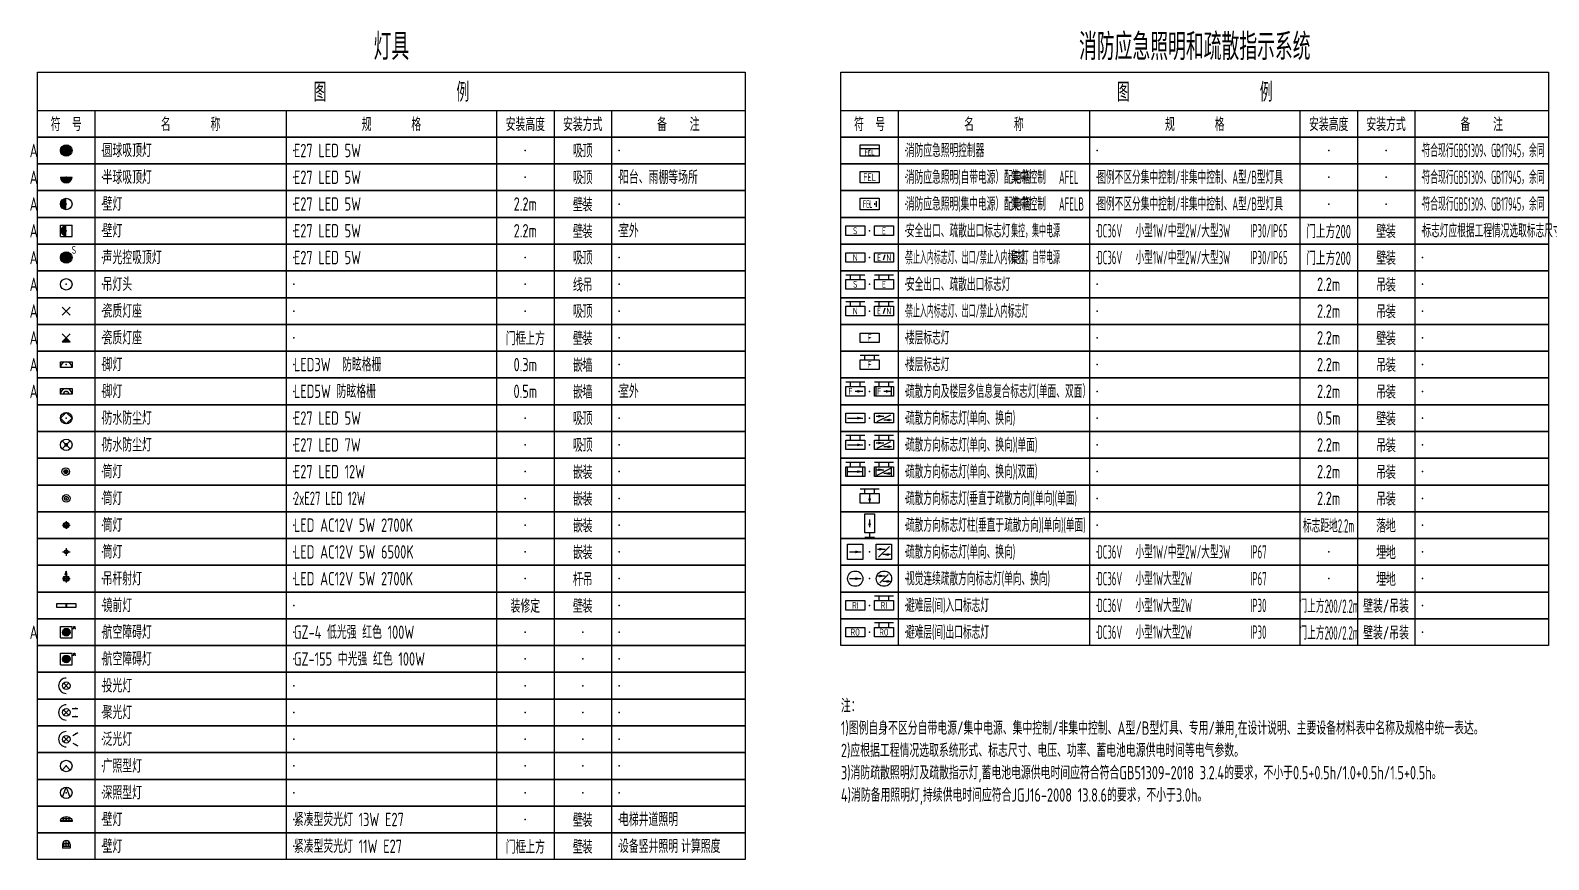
# Model space of a CAD drawing. Header units: millimetres. Extents: x -1582620 to 4754388, y -184455 to 3397362.
# Drawn here: x -608895 to -569207, y 121262 to 142955 of the extents above; entities that cross this region are included whole.
import ezdxf
from ezdxf.enums import TextEntityAlignment as Align

# ---------------------------------------------------------------- set-up
doc = ezdxf.new("R2010")
doc.units = ezdxf.units.MM
doc.header["$LTSCALE"] = 1000
doc.header["$MEASUREMENT"] = 0
for name, color, linetype in [('E-LITE-LITE', 3, 'Continuous'), ('E-POWR-EQPM', 3, 'Continuous'), ('E-UNIV-DIAG', 2, 'Continuous'), ('E-UNIV-EL', 140, 'Continuous'), ('E-UNIV-NOTE', 6, 'Continuous')]:
    doc.layers.add(name, color=color, linetype=linetype)
doc.styles.add('TH-STYLE3', font='tssdeng.shx', dxfattribs={"width": 0.65, "bigfont": 'tssdchn.shx'})

# ---------------------------------------------------------------- blocks, each defined once
blk = doc.blocks.new('E-BKTS2')
for p, q in [((0, 0), (185, 0)), ((0, -7), (0, 0)), ((185, 0), (185, -7)), ((185, -7), (0, -7))]:
    blk.add_line(p, q)
at = {"linetype": 'Continuous'}
for p, q in [((15, 0), (15, -7)), ((65, 0), (65, -7)), ((120, 0), (120, -7)), ((135, 0), (135, -7)), ((150, 0), (150, -7))]:
    blk.add_line(p, q, dxfattribs=at)
for p in [(7.5, -3.5), (17, -3.5), (67, -3.5), (127.5, -3.5), (142.5, -3.5), (152, -3.5)]:
    blk.add_point(p, dxfattribs=at)
blk = doc.blocks.new('E-BL308')
blk.add_lwpolyline([(-1.5, 0.75), (1.5, 0.75), (1.5, -0.75), (-1.5, -0.75)], close=True)
at = {"layer": 'E-UNIV-EL'}
blk.add_arc((0, -0.75), 1.5, 0, 180, dxfattribs=at)
blk = doc.blocks.new('E-BL301')
blk.add_circle((0, 0), 1.5)
blk = doc.blocks.new('E-BL309')
for p, q in [((-1.06, -1.06), (1.06, 1.06)), ((1.06, -1.06), (-1.06, 1.06))]:
    blk.add_line(p, q)
blk = doc.blocks.new('E-BL306')
at = {"const_width": 1.5}
blk.add_lwpolyline([(0, 0.75, 1), (0, -0.75, 1)], format="xyb", dxfattribs=at)
blk.add_circle((0, 0), 1.5)
blk = doc.blocks.new('E-BL302-2')
blk.add_line((-1.5, 0), (1.5, 0))
at = {"const_width": 1.5}
blk.add_lwpolyline([(-0.75, 0, 1), (0.75, 0, 1)], format="xyb", dxfattribs=at)
blk.add_arc((0, 0), 1.5, 180, 0)
blk = doc.blocks.new('E-BL302-3')
at = {"const_width": 1.5}
blk.add_lwpolyline([(-0.75, 0, 1), (0.75, 0, 1)], format="xyb", close=True, dxfattribs=at)
blk.add_circle((0, 0), 1.5)
at = {"layer": 'E-UNIV-EL', "style": 'TH-STYLE3', "width": 0.7}
blk.add_attdef('T', text='', height=2, dxfattribs=at).set_placement((2, 2), align=Align.MIDDLE)
blk = doc.blocks.new('E-BL302')
at = {"const_width": 1.5}
blk.add_lwpolyline([(-0.75, 0, 1), (0.75, 0, 1)], format="xyb", close=True, dxfattribs=at)
blk.add_circle((0, 0), 1.5)
blk = doc.blocks.new('E-BL311')
for p, q in [((-1.06, -1.06), (1.06, 1.06)), ((1.06, -1.06), (-1.06, 1.06))]:
    blk.add_line(p, q)
at = {"const_width": 0.5}
blk.add_lwpolyline([(-0.25, 0, 1), (0.25, 0, 1)], format="xyb", close=True, dxfattribs=at)
blk.add_circle((0, 0), 1.5)
blk = doc.blocks.new('E-BKTS1')
blk.add_line((0, -10), (185, -10))
at = {"linetype": 'Continuous'}
for p, q in [((15, -10), (15, -17)), ((65, -10), (65, -17)), ((120, -10), (120, -17)), ((135, -10), (135, -17)), ((150, -10), (150, -17))]:
    blk.add_line(p, q, dxfattribs=at)
blk.add_lwpolyline([(0, 0), (185, 0), (185, -17), (0, -17)], close=True)
at = {"layer": 'E-UNIV-NOTE', "style": 'TH-STYLE3', "width": 0.7}
for s, height, p in [('图                例', 5, (92.5, -5)), ('安装高度', 3.5, (127.5, -13.5)), ('安装方式', 3.5, (142.5, -13.5))]:
    blk.add_text(s, height=height, dxfattribs=at).set_placement(p, align=Align.MIDDLE)
at = {"layer": 'E-UNIV-NOTE', "linetype": 'Continuous', "style": 'TH-STYLE3', "width": 0.7}
for s, p in [('符  号', (7.5, -13.5)), ('名       称', (40, -13.5)), ('规       格', (92.5, -13.5)), ('备    注', (167.5, -13.5))]:
    blk.add_text(s, height=3.5, dxfattribs=at).set_placement(p, align=Align.MIDDLE)
blk = doc.blocks.new('E-BL203-1')
for p, q in [((-0.26, 1.03), (0, 2)), ((0, 2), (0, -1)), ((0.26, 1.03), (0, 2)), ((-1, 0), (1, 0))]:
    blk.add_line(p, q)
blk.add_circle((0, 0), 0.75)
at = {"layer": 'E-UNIV-EL'}
blk.add_circle((0, 0), 0.5, dxfattribs=at)
blk = doc.blocks.new('E-BL202')
blk.add_circle((0, 0), 1)
at = {"layer": 'E-UNIV-EL'}
blk.add_circle((0, 0), 0.5, dxfattribs=at)
blk = doc.blocks.new('E-BL204')
for p, q in [((-1, 0), (1, 0)), ((0, 1), (0, -1))]:
    blk.add_line(p, q)
blk.add_circle((0, 0), 0.5)
blk = doc.blocks.new('E-BL203')
for p, q in [((-1, 0), (1, 0)), ((0, 1), (0, -1))]:
    blk.add_line(p, q)
blk.add_circle((0, 0), 0.75)
at = {"layer": 'E-UNIV-EL'}
blk.add_circle((0, 0), 0.5, dxfattribs=at)
blk = doc.blocks.new('E-BL305')
blk.add_circle((0, 0), 1.5)
at = {"layer": 'E-UNIV-EL'}
blk.add_lwpolyline([(-1.5, 0), (0, -1.5), (1.5, 0), (0, 1.5)], close=True, dxfattribs=at)
blk = doc.blocks.new('E-BL201')
at = {"const_width": 0.5}
blk.add_lwpolyline([(-0.25, 0, 1), (0.25, 0, 1)], format="xyb", close=True, dxfattribs=at)
for radius in [1, 0.5]:
    blk.add_circle((0, 0), radius)
blk = doc.blocks.new('E-BL309-2')
for p, q in [((1.06, -1.06), (-1.06, 1.06)), ((-1.06, -1.06), (1.06, 1.06)), ((-1.06, -1.06), (1.06, -1.06))]:
    blk.add_line(p, q)
blk.add_solid([(-1.06, -1.06), (0, 0), (1.06, -1.06)])
blk = doc.blocks.new('E-BFEL100')
blk.add_lwpolyline([(-2.5, 1.25), (2.5, 1.25), (2.5, -1.25), (-2.5, -1.25)], close=True)
at = {"layer": 'E-UNIV-EL', "style": 'TH-STYLE3', "width": 0.7}
blk.add_attdef('T', text='', height=1.8, dxfattribs=at).set_placement((0, 0), align=Align.MIDDLE)
blk = doc.blocks.new('E-BFEL101')
for p, q in [((-2.5, 2.5), (2.5, 2.5)), ((-1.25, 1.25), (-1.25, 2.5)), ((1.25, 1.25), (1.25, 2.5))]:
    blk.add_line(p, q)
blk.add_lwpolyline([(-2.5, 1.25), (2.5, 1.25), (2.5, -1.25), (-2.5, -1.25)], close=True)
at = {"layer": 'E-UNIV-EL', "style": 'TH-STYLE3', "width": 0.7}
blk.add_attdef('T', text='', height=1.8, dxfattribs=at).set_placement((0, 0), align=Align.MIDDLE)
blk = doc.blocks.new('E-BFEL200')
blk.add_lwpolyline([(-2.5, 1.25), (2.5, 1.25), (2.5, -1.25), (-2.5, -1.25)], close=True)
at = {"layer": 'E-UNIV-EL'}
blk.add_line((-2, 0), (2, 0), dxfattribs=at)
blk.add_lwpolyline([(0.5, 0, 0.75, 0, 0), (2, 0, 0, 0, 0)], format="xyseb", dxfattribs=at)
blk = doc.blocks.new('E-BFEL201')
for p, q in [((-2.5, 2.5), (2.5, 2.5)), ((-1.25, 1.25), (-1.25, 2.5)), ((1.25, 1.25), (1.25, 2.5))]:
    blk.add_line(p, q)
blk.add_lwpolyline([(-2.5, 1.25), (2.5, 1.25), (2.5, -1.25), (-2.5, -1.25)], close=True)
at = {"layer": 'E-UNIV-EL'}
blk.add_line((-2, 0), (2, 0), dxfattribs=at)
blk.add_lwpolyline([(0.5, 0, 0.75, 0, 0), (2, 0, 0, 0, 0)], format="xyseb", dxfattribs=at)
blk = doc.blocks.new('E-BFEL210')
blk.add_lwpolyline([(-2.5, 1.25), (2.5, 1.25), (2.5, -1.25), (-2.5, -1.25)], close=True)
at = {"layer": 'E-UNIV-EL'}
for p, q in [((-2, 0.5), (0, 0.5)), ((-1.79, -0.89), (1.79, 0.89)), ((2, -0.5), (0, -0.5))]:
    blk.add_line(p, q, dxfattribs=at)
for points in [[(-1.5, 0.5, 0.75, 0, 0), (0, 0.5, 0, 0, 0)], [(1.5, -0.5, 0.75, 0, 0), (0, -0.5, 0, 0, 0)]]:
    blk.add_lwpolyline(points, format="xyseb", dxfattribs=at)
blk = doc.blocks.new('E-BFEL211')
for p, q in [((-2.5, 2.5), (2.5, 2.5)), ((-1.25, 1.25), (-1.25, 2.5)), ((1.25, 1.25), (1.25, 2.5))]:
    blk.add_line(p, q)
blk.add_lwpolyline([(-2.5, 1.25), (2.5, 1.25), (2.5, -1.25), (-2.5, -1.25)], close=True)
at = {"layer": 'E-UNIV-EL'}
for p, q in [((-2, 0.5), (0, 0.5)), ((-1.79, -0.89), (1.79, 0.89)), ((2, -0.5), (0, -0.5))]:
    blk.add_line(p, q, dxfattribs=at)
for points in [[(-1.5, 0.5, 0.75, 0, 0), (0, 0.5, 0, 0, 0)], [(1.5, -0.5, 0.75, 0, 0), (0, -0.5, 0, 0, 0)]]:
    blk.add_lwpolyline(points, format="xyseb", dxfattribs=at)
blk = doc.blocks.new('E-BFEL110')
blk.add_lwpolyline([(-2.5, 1.25), (2.5, 1.25), (2.5, -1.25), (-2.5, -1.25)], close=True)
at = {"layer": 'E-UNIV-EL', "style": 'TH-STYLE3', "width": 0.7}
blk.add_attdef('T', text='', height=1.8, dxfattribs=at).set_placement((0, 0), align=Align.MIDDLE)
blk = doc.blocks.new('E-BL306-1')
for p, q in [((0, 1.5), (3, 1.5)), ((0, -1.5), (0, 1.5)), ((3, -1.5), (3, 1.5)), ((0, -1.5), (3, -1.5))]:
    blk.add_line(p, q)
at = {"const_width": 1.5}
blk.add_lwpolyline([(1.5, 0.75, 1), (1.5, -0.75, 1)], format="xyb", dxfattribs=at)
blk = doc.blocks.new('E-BL315')
for p, q in [((-0.71, -0.71), (0.71, 0.71)), ((0.71, -0.71), (-0.71, 0.71))]:
    blk.add_line(p, q)
blk.add_circle((0, 0), 1)
blk.add_arc((0, 0), 2, 90, 270)
blk = doc.blocks.new('E-BL315-1')
for p, q in [((-0.71, -0.71), (0.71, 0.71)), ((0.71, -0.71), (-0.71, 0.71))]:
    blk.add_line(p, q)
blk.add_circle((0, 0), 1)
blk.add_arc((0, 0), 2, 90, 270)
at = {"layer": 'E-UNIV-EL'}
for p, q in [((1.56, 1.06), (3.06, 1.06)), ((1.56, -1.06), (3.06, -1.06))]:
    blk.add_line(p, q, dxfattribs=at)
for points in [[(3.06, 1.06, 0, 0.5, 0), (2.31, 1.06, 0.5, 0.5, 0)], [(3.06, -1.06, 0, 0.5, 0), (2.31, -1.06, 0.5, 0.5, 0)]]:
    blk.add_lwpolyline(points, format="xyseb", dxfattribs=at)
blk = doc.blocks.new('E-BL315-2')
for p, q in [((-0.71, -0.71), (0.71, 0.71)), ((0.71, -0.71), (-0.71, 0.71))]:
    blk.add_line(p, q)
blk.add_circle((0, 0), 1)
blk.add_arc((0, 0), 2, 90, 270)
at = {"layer": 'E-UNIV-EL'}
for p, q in [((1.73, 1), (3.03, 1.75)), ((1.73, -1), (3.03, -1.75))]:
    blk.add_line(p, q, dxfattribs=at)
for points in [[(3.03, 1.75, 0, 0.5, 0), (2.38, 1.38, 0.5, 0.5, 0)], [(3.03, -1.75, 0, 0.5, 0), (2.38, -1.37, 0.5, 0.5, 0)]]:
    blk.add_lwpolyline(points, format="xyseb", dxfattribs=at)
blk = doc.blocks.new('E-BL307')
blk.add_lwpolyline([(-2.5, 0.5), (2.5, 0.5), (2.5, -0.5), (-2.5, -0.5)], close=True)
at = {"const_width": 0.5}
blk.add_lwpolyline([(0, 0.5), (0, -0.5)], dxfattribs=at)
blk = doc.blocks.new('E-BL308-1')
blk.add_lwpolyline([(-1.5, 0.75), (1.5, 0.75), (1.5, -0.75), (-1.5, -0.75)], close=True)
at = {"layer": 'E-UNIV-EL'}
for radius in [1.5, 0.75]:
    blk.add_arc((0, -0.75), radius, 0, 180, dxfattribs=at)
blk = doc.blocks.new('E-BL316')
for p, q in [((-1.5, 1.5), (1.5, 1.5)), ((-1.5, -1.5), (-1.5, 1.5)), ((1.5, -1.5), (1.5, 1.5)), ((-1.5, -1.5), (1.5, -1.5))]:
    blk.add_line(p, q)
at = {"const_width": 1}
blk.add_lwpolyline([(-0.5, 0, 1), (0.5, 0, 1)], format="xyb", close=True, dxfattribs=at)
blk.add_circle((0, 0), 1)
at = {"layer": 'E-UNIV-EL'}
blk.add_lwpolyline([(1.75, 1), (2, 1), (2, 1.5), (2.25, 1.5), (2.25, 1), (2.5, 1)], dxfattribs=at)
blk = doc.blocks.new('E-BL313')
blk.add_lwpolyline([(-0.96, -1.15), (0, 1.5), (0.96, -1.15)])
blk.add_circle((0, 0), 1.5)
blk = doc.blocks.new('E-BL312')
blk.add_lwpolyline([(1.06, -1.06), (0, 0), (-1.06, -1.06)])
blk.add_circle((0, 0), 1.5)
blk = doc.blocks.new('E-BL317-1')
for p, q in [((-1.5, 0.25), (-1.5, 0)), ((-1.5, 0.25), (1.51, 0.25)), ((1.5, 0), (-1.5, 0)), ((1.5, 0.25), (1.5, 0))]:
    blk.add_line(p, q)
at = {"extrusion": (0, 0, -1)}
blk.add_ellipse((0, 0.25), major_axis=(-1.5, 0), ratio=0.667979, start_param=0, end_param=3.141593, dxfattribs=at)
at = {"layer": 'E-UNIV-EL'}
for p, q in [((-1.29, 0.75), (1.3, 0.75)), ((-0.75, 0.25), (-0.75, 1.12)), ((0, 0.25), (0, 1.25)), ((0.75, 0.25), (0.75, 1.12))]:
    blk.add_line(p, q, dxfattribs=at)
blk = doc.blocks.new('E-BL317-2')
for p, q in [((-1, 1), (-1, 0)), ((-1, 0.5), (1, 0.5)), ((1, 0), (-1, 0)), ((1, 1), (1, 0))]:
    blk.add_line(p, q)
blk.add_arc((0, 1), 1, 0, 180)
at = {"layer": 'E-UNIV-EL'}
for p, q in [((-0.97, 1.25), (0.97, 1.25)), ((-0.6, 0.5), (-0.6, 1.8)), ((0, 0.5), (0, 2)), ((0.6, 0.5), (0.6, 1.8))]:
    blk.add_line(p, q, dxfattribs=at)
blk = doc.blocks.new('E-BFEL111')
for p, q in [((-2.5, 2.5), (2.5, 2.5)), ((-1.25, 1.25), (-1.25, 2.5)), ((1.25, 1.25), (1.25, 2.5))]:
    blk.add_line(p, q)
blk.add_lwpolyline([(-2.5, 1.25), (2.5, 1.25), (2.5, -1.25), (-2.5, -1.25)], close=True)
at = {"layer": 'E-UNIV-EL', "style": 'TH-STYLE3', "width": 0.7}
blk.add_attdef('T', text='', height=1.8, dxfattribs=at).set_placement((0, 0), align=Align.MIDDLE)
blk = doc.blocks.new('E-BDB043')
blk.add_lwpolyline([(-112.61, -511.09), (-112.61, -508.09), (-107.61, -508.09), (-107.61, -511.09)], close=True)
at = {"layer": 'E-UNIV-EL', "style": 'TH-STYLE3', "width": 0.7}
blk.add_attdef('BOX', text='', height=2, dxfattribs=at).set_placement((-110.11, -509.59), align=Align.MIDDLE)
blk = doc.blocks.new('E-BDB044')
blk.add_lwpolyline([(-2.5, -1.5), (-2.5, 1.5), (2.5, 1.5), (2.5, -1.5)], close=True)
at = {"layer": 'E-UNIV-EL'}
for p, q in [((1.25, 0.25), (1.25, -0.25)), ((1.75, 0.75), (1.75, -0.75))]:
    blk.add_line(p, q, dxfattribs=at)
at = {"layer": 'E-UNIV-EL', "style": 'TH-STYLE3', "width": 0.5}
blk.add_attdef('BOX', text='', height=2, dxfattribs=at).set_placement((-0.5, 0), align=Align.MIDDLE)
blk = doc.blocks.new('E-BFEL000')
blk.add_lwpolyline([(-2.2375, -1), (-2.2375, 2), (2.7625, 2), (2.7625, -1)], close=True)
at = {"layer": 'E-UNIV-EL'}
blk.add_line((-2.2375, 1), (2.7625, 1), dxfattribs=at)
at = {"layer": 'E-UNIV-EL', "style": 'TH-STYLE3', "width": 0.7}
blk.add_attdef('F', text='', height=1.5, dxfattribs=at).set_placement((0.2625, 0), align=Align.MIDDLE)
blk = doc.blocks.new('E-BFEL120')
blk.add_lwpolyline([(-2.5, 1.25), (2.5, 1.25), (2.5, -1.25), (-2.5, -1.25)], close=True)
at = {"layer": 'E-UNIV-EL', "style": 'TH-STYLE3', "width": 0.7}
blk.add_attdef('T', text='', height=1.8, dxfattribs=at).set_placement((0, 0), align=Align.MIDDLE)
blk = doc.blocks.new('E-BFEL121')
for p, q in [((-2.5, 2.5), (2.5, 2.5)), ((-1.25, 1.25), (-1.25, 2.5)), ((1.25, 1.25), (1.25, 2.5))]:
    blk.add_line(p, q)
blk.add_lwpolyline([(-2.5, 1.25), (2.5, 1.25), (2.5, -1.25), (-2.5, -1.25)], close=True)
at = {"layer": 'E-UNIV-EL', "style": 'TH-STYLE3', "width": 0.7}
blk.add_attdef('T', text='', height=1.8, dxfattribs=at).set_placement((0, 0), align=Align.MIDDLE)
blk = doc.blocks.new('E-BFEL122')
blk.add_lwpolyline([(-2.5, 1.25), (2.5, 1.25), (2.5, -1.25), (-2.5, -1.25)], close=True)
at = {"layer": 'E-UNIV-EL', "style": 'TH-STYLE3', "width": 0.7}
blk.add_attdef('T', text='', height=1.8, dxfattribs=at).set_placement((0, 0), align=Align.MIDDLE)
blk = doc.blocks.new('E-BFEL123')
for p, q in [((-2.5, 2.5), (2.5, 2.5)), ((-1.25, 1.25), (-1.25, 2.5)), ((1.25, 1.25), (1.25, 2.5))]:
    blk.add_line(p, q)
blk.add_lwpolyline([(-2.5, 1.25), (2.5, 1.25), (2.5, -1.25), (-2.5, -1.25)], close=True)
at = {"layer": 'E-UNIV-EL', "style": 'TH-STYLE3', "width": 0.7}
blk.add_attdef('T', text='', height=1.8, dxfattribs=at).set_placement((0, 0), align=Align.MIDDLE)
blk = doc.blocks.new('E-BFEL102')
blk.add_lwpolyline([(-2.5, 1.25), (2.5, 1.25), (2.5, -1.25), (-2.5, -1.25)], close=True)
at = {"layer": 'E-UNIV-EL', "style": 'TH-STYLE3', "width": 0.7}
blk.add_attdef('T', text='', height=1.8, dxfattribs=at).set_placement((0, 0), align=Align.MIDDLE)
blk = doc.blocks.new('E-BFEL103')
for p, q in [((-2.5, 2.5), (2.5, 2.5)), ((-1.25, 1.25), (-1.25, 2.5)), ((1.25, 1.25), (1.25, 2.5))]:
    blk.add_line(p, q)
blk.add_lwpolyline([(-2.5, 1.25), (2.5, 1.25), (2.5, -1.25), (-2.5, -1.25)], close=True)
at = {"layer": 'E-UNIV-EL', "style": 'TH-STYLE3', "width": 0.7}
blk.add_attdef('T', text='', height=1.8, dxfattribs=at).set_placement((0, 0), align=Align.MIDDLE)
blk = doc.blocks.new('E-BFEL161')
for p, q in [((-2.5, 2.5), (2.5, 2.5)), ((-1.25, 1.25), (-1.25, 2.5)), ((1.25, 1.25), (1.25, 2.5))]:
    blk.add_line(p, q)
blk.add_lwpolyline([(-2.5, 1.25), (2.5, 1.25), (2.5, -1.25), (-2.5, -1.25)], close=True)
at = {"layer": 'E-UNIV-EL'}
blk.add_line((2, 0), (0, 0), dxfattribs=at)
blk.add_lwpolyline([(0.5, 0, 0.75, 0, 0), (2, 0, 0, 0, 0)], format="xyseb", dxfattribs=at)
at = {"layer": 'E-UNIV-EL', "style": 'TH-STYLE3', "width": 0.7}
blk.add_attdef('T', text='', height=1.8, dxfattribs=at).set_placement((-1.25, 0), align=Align.MIDDLE)
blk = doc.blocks.new('E-BFEL130')
blk.add_lwpolyline([(-2.5, 1.25), (2.5, 1.25), (2.5, -1.25), (-2.5, -1.25)], close=True)
at = {"layer": 'E-UNIV-EL', "style": 'TH-STYLE3', "width": 0.7}
blk.add_attdef('T', text='', height=1.8, dxfattribs=at).set_placement((0, 0), align=Align.MIDDLE)
blk = doc.blocks.new('E-BFEL131')
for p, q in [((-2.5, 2.5), (2.5, 2.5)), ((-1.25, 1.25), (-1.25, 2.5)), ((1.25, 1.25), (1.25, 2.5))]:
    blk.add_line(p, q)
blk.add_lwpolyline([(-2.5, 1.25), (2.5, 1.25), (2.5, -1.25), (-2.5, -1.25)], close=True)
at = {"layer": 'E-UNIV-EL', "style": 'TH-STYLE3', "width": 0.7}
blk.add_attdef('T', text='', height=1.8, dxfattribs=at).set_placement((0, 0), align=Align.MIDDLE)
blk = doc.blocks.new('E-BFEL140')
blk.add_lwpolyline([(-2.5, 1.25), (2.5, 1.25), (2.5, -1.25), (-2.5, -1.25)], close=True)
at = {"layer": 'E-UNIV-EL'}
blk.add_line((0.19, 0.72), (-0.19, -0.72), dxfattribs=at)
at = {"layer": 'E-UNIV-EL', "style": 'TH-STYLE3', "width": 0.7}
for p in [(-1.25, 0), (1.25, 0)]:
    blk.add_attdef('T', text='', height=1.8, dxfattribs=at).set_placement(p, align=Align.MIDDLE)
blk = doc.blocks.new('E-BFEL141')
for p, q in [((-2.5, 2.5), (2.5, 2.5)), ((-1.25, 1.25), (-1.25, 2.5)), ((1.25, 1.25), (1.25, 2.5))]:
    blk.add_line(p, q)
blk.add_lwpolyline([(-2.5, 1.25), (2.5, 1.25), (2.5, -1.25), (-2.5, -1.25)], close=True)
at = {"layer": 'E-UNIV-EL'}
blk.add_line((0.19, 0.72), (-0.19, -0.72), dxfattribs=at)
at = {"layer": 'E-UNIV-EL', "style": 'TH-STYLE3', "width": 0.7}
for p in [(-1.25, 0), (1.25, 0)]:
    blk.add_attdef('T', text='', height=1.8, dxfattribs=at).set_placement(p, align=Align.MIDDLE)
blk = doc.blocks.new('E-BFEL240')
blk.add_lwpolyline([(-2, 2), (2, 2), (2, -2), (-2, -2)], close=True)
at = {"layer": 'E-UNIV-EL'}
blk.add_line((-1.5, 0), (1.5, 0), dxfattribs=at)
blk.add_lwpolyline([(0, 0, 0.75, 0, 0), (1.5, 0, 0, 0, 0)], format="xyseb", dxfattribs=at)
blk = doc.blocks.new('E-BFEL241')
blk.add_lwpolyline([(-2, 2), (2, 2), (2, -2), (-2, -2)], close=True)
at = {"layer": 'E-UNIV-EL'}
for p, q in [((-1.71, 0.71), (0.29, 0.71)), ((-1.41, -1.41), (1.41, 1.41)), ((1.71, -0.71), (-0.29, -0.71))]:
    blk.add_line(p, q, dxfattribs=at)
for points in [[(-1.21, 0.71, 0.75, 0, 0), (0.29, 0.71, 0, 0, 0)], [(1.21, -0.71, 0.75, 0, 0), (-0.29, -0.71, 0, 0, 0)]]:
    blk.add_lwpolyline(points, format="xyseb", dxfattribs=at)
blk = doc.blocks.new('E-BFEL250')
blk.add_circle((0, 0), 2)
at = {"layer": 'E-UNIV-EL'}
blk.add_line((-1.5, 0), (1.5, 0), dxfattribs=at)
blk.add_lwpolyline([(0, 0, 0.75, 0, 0), (1.5, 0, 0, 0, 0)], format="xyseb", dxfattribs=at)
blk = doc.blocks.new('E-BFEL251')
blk.add_circle((0, 0), 2)
at = {"layer": 'E-UNIV-EL'}
for p, q in [((-1.71, 0.71), (0.29, 0.71)), ((-1.06, -1.06), (1.06, 1.06)), ((1.71, -0.71), (-0.29, -0.71))]:
    blk.add_line(p, q, dxfattribs=at)
for points in [[(-1.21, 0.71, 0.75, 0, 0), (0.29, 0.71, 0, 0, 0)], [(1.21, -0.71, 0.75, 0, 0), (-0.29, -0.71, 0, 0, 0)]]:
    blk.add_lwpolyline(points, format="xyseb", dxfattribs=at)
blk = doc.blocks.new('E-BFEL221')
for p, q in [((-2.5, 2.5), (2.5, 2.5)), ((-1.25, 1.25), (-1.25, 2.5)), ((1.25, 1.25), (1.25, 2.5))]:
    blk.add_line(p, q)
blk.add_lwpolyline([(-2.5, 1.25), (2.5, 1.25), (2.5, -1.25), (-2.5, -1.25)], close=True)
at = {"layer": 'E-UNIV-EL'}
blk.add_line((0, 1), (0, -1), dxfattribs=at)
blk.add_lwpolyline([(0, -0.5, 0.75, 0, 0), (0, 1, 0, 0, 0)], format="xyseb", dxfattribs=at)
blk = doc.blocks.new('E-BFEL223')
for p, q in [((1.25, 0), (-1.25, 0)), ((0, 1.25), (0, 0))]:
    blk.add_line(p, q)
blk.add_lwpolyline([(-1.25, 1.25), (-1.25, 6.25), (1.25, 6.25), (1.25, 1.25)], close=True)
at = {"layer": 'E-UNIV-EL'}
blk.add_line((0, 4.75), (0, 2.75), dxfattribs=at)
blk.add_lwpolyline([(0, 3.25, 0.75, 0, 0), (0, 4.75, 0, 0, 0)], format="xyseb", dxfattribs=at)
blk = doc.blocks.new('E-BFEL161-1')
for p, q in [((-2.5, 2.5), (2.5, 2.5)), ((-1.25, 1.25), (-1.25, 2.5)), ((1.25, 1.25), (1.25, 2.5))]:
    blk.add_line(p, q)
blk.add_lwpolyline([(-2.5, 1.25), (2.5, 1.25), (2.5, -1.25), (-2.5, -1.25)], close=True)
at = {"layer": 'E-UNIV-EL'}
for p, q in [((-2, -1.25), (-2, 1.25)), ((2, 0), (0, 0)), ((2, -1.25), (2, 1.25))]:
    blk.add_line(p, q, dxfattribs=at)
blk.add_lwpolyline([(0.5, 0, 0.75, 0, 0), (2, 0, 0, 0, 0)], format="xyseb", dxfattribs=at)
at = {"layer": 'E-UNIV-EL', "style": 'TH-STYLE3', "width": 0.7}
blk.add_attdef('T', text='', height=1.8, dxfattribs=at).set_placement((-1.25, 0), align=Align.MIDDLE)
blk = doc.blocks.new('E-BFEL211-1')
for p, q in [((-2.5, 2.5), (2.5, 2.5)), ((-1.25, 1.25), (-1.25, 2.5)), ((1.25, 1.25), (1.25, 2.5))]:
    blk.add_line(p, q)
blk.add_lwpolyline([(-2.5, 1.25), (2.5, 1.25), (2.5, -1.25), (-2.5, -1.25)], close=True)
at = {"layer": 'E-UNIV-EL'}
for p, q in [((-2, -1.25), (-2, 1.25)), ((-2, 0.5), (0, 0.5)), ((-1.79, -0.89), (1.79, 0.89)), ((2, -1.25), (2, 1.25)), ((2, -0.5), (0, -0.5))]:
    blk.add_line(p, q, dxfattribs=at)
for points in [[(-1.5, 0.5, 0.75, 0, 0), (0, 0.5, 0, 0, 0)], [(1.5, -0.5, 0.75, 0, 0), (0, -0.5, 0, 0, 0)]]:
    blk.add_lwpolyline(points, format="xyseb", dxfattribs=at)
blk = doc.blocks.new('E-BFEL201-1')
for p, q in [((-2.5, 2.5), (2.5, 2.5)), ((-1.25, 1.25), (-1.25, 2.5)), ((1.25, 1.25), (1.25, 2.5))]:
    blk.add_line(p, q)
blk.add_lwpolyline([(-2.5, 1.25), (2.5, 1.25), (2.5, -1.25), (-2.5, -1.25)], close=True)
at = {"layer": 'E-UNIV-EL'}
for p, q in [((-2, -1.25), (-2, 1.25)), ((-2, 0), (2, 0)), ((2, -1.25), (2, 1.25))]:
    blk.add_line(p, q, dxfattribs=at)
blk.add_lwpolyline([(0.5, 0, 0.75, 0, 0), (2, 0, 0, 0, 0)], format="xyseb", dxfattribs=at)

msp = doc.modelspace()

# ---------------------------------------------------------------- block references
at = {"layer": 'E-LITE-LITE', "xscale": 100, "yscale": 100, "zscale": 100}
for name, p in [('E-BL302', (-607956.67, 139811.98)), ('E-BL302-2', (-607956.67, 139111.98)), ('E-BL306', (-607956.67, 138411.98)), ('E-BL306-1', (-608106.67, 137711.98)), ('E-BL301', (-607956.67, 136311.98)), ('E-BL309', (-607956.67, 135611.98)), ('E-BL309-2', (-607956.67, 134911.98)), ('E-BL308', (-607956.67, 134211.98)), ('E-BL308-1', (-607956.67, 133511.98)), ('E-BL305', (-607956.67, 132811.98)), ('E-BFEL200', (-587331.67, 132811.98)), ('E-BFEL210', (-586581.67, 132811.98)), ('E-BL311', (-607956.67, 132111.98)), ('E-BFEL201', (-587331.67, 132111.98)), ('E-BFEL211', (-586581.67, 132111.98)), ('E-BL201', (-607969.17, 131411.98)), ('E-BFEL201-1', (-587331.67, 131411.98)), ('E-BFEL211-1', (-586581.67, 131411.98)), ('E-BL202', (-607956.67, 130711.98)), ('E-BFEL221', (-586956.67, 130711.98)), ('E-BFEL223', (-586956.67, 129686.98)), ('E-BL203', (-607956.67, 130011.98)), ('E-BL204', (-607956.67, 129311.98)), ('E-BFEL240', (-587331.67, 129311.98)), ('E-BFEL241', (-586581.67, 129311.98)), ('E-BL203-1', (-607956.67, 128611.98)), ('E-BFEL250', (-587331.67, 128611.98)), ('E-BFEL251', (-586581.67, 128611.98)), ('E-BL307', (-607956.67, 127911.98)), ('E-BL316', (-607956.67, 127211.98)), ('E-BL316', (-607956.67, 126511.98)), ('E-BL315', (-607956.67, 125811.98)), ('E-BL315-1', (-607956.67, 125111.98)), ('E-BL315-2', (-607956.67, 124411.98)), ('E-BL312', (-607956.67, 123711.98)), ('E-BL313', (-607956.67, 123011.98)), ('E-BL317-1', (-607956.67, 122261.98)), ('E-BL317-2', (-607956.67, 121561.98))]:
    msp.add_blockref(name, p, dxfattribs=at)
for name, p, values in [('E-BFEL102', (-587331.67, 137711.98), {'T': 'S'}), ('E-BFEL100', (-586581.67, 137711.98), {'T': 'E'}), ('E-BL302-3', (-607956.67, 137011.98), {'T': 'S'}), ('E-BFEL130', (-587331.67, 137011.98), {'T': 'N'}), ('E-BFEL103', (-587331.67, 136311.98), {'T': 'S'}), ('E-BFEL101', (-586581.67, 136311.98), {'T': 'E'}), ('E-BFEL131', (-587331.67, 135611.98), {'T': 'N'}), ('E-BFEL110', (-586956.67, 134911.98), {'T': 'F'}), ('E-BFEL111', (-586956.67, 134211.98), {'T': 'F'}), ('E-BFEL161', (-587331.67, 133511.98), {'T': 'F'}), ('E-BFEL161-1', (-586581.67, 133511.98), {'T': 'F'}), ('E-BFEL120', (-587331.67, 127911.98), {'T': 'RI'}), ('E-BFEL121', (-586581.67, 127911.98), {'T': 'RI'}), ('E-BFEL123', (-586581.67, 127211.98), {'T': 'RO'}), ('E-BFEL122', (-587331.67, 127211.98), {'T': 'RO'})]:
    msp.add_blockref(name, p, dxfattribs=at).add_auto_attribs(values)
at = {"layer": 'E-LITE-LITE'}
ref = msp.add_blockref('E-BFEL140', (-586581.67, 137011.98), dxfattribs=dict(at, xscale=100, yscale=100, zscale=100))
ref.add_attrib('T', 'N', dxfattribs={"layer": 'E-UNIV-EL', "height": 180, "style": 'TH-STYLE3', "width": 0.7}).set_placement((-586456.67, 137011.98), align=Align.MIDDLE)
ref.add_attrib('T', 'E', dxfattribs={"layer": 'E-UNIV-EL', "height": 180, "style": 'TH-STYLE3', "width": 0.7}).set_placement((-586706.67, 137011.98), align=Align.MIDDLE)
ref = msp.add_blockref('E-BFEL141', (-586581.67, 135611.98), dxfattribs=dict(at, xscale=100, yscale=100, zscale=100))
ref.add_attrib('T', 'N', dxfattribs={"layer": 'E-UNIV-EL', "height": 180, "style": 'TH-STYLE3', "width": 0.7}).set_placement((-586456.67, 135611.98), align=Align.MIDDLE)
ref.add_attrib('T', 'E', dxfattribs={"layer": 'E-UNIV-EL', "height": 180, "style": 'TH-STYLE3', "width": 0.7}).set_placement((-586706.67, 135611.98), align=Align.MIDDLE)
at = {"layer": 'E-POWR-EQPM', "xscale": 100, "yscale": 100, "zscale": 100}
for name, p, values in [('E-BFEL000', (-586982.92, 139761.98), {'F': 'FEL'}), ('E-BDB043', (-575945.73, 190070.89), {'BOX': 'FEL'}), ('E-BDB044', (-586956.67, 138411.98), {'BOX': 'FEL'})]:
    msp.add_blockref(name, p, dxfattribs=at).add_auto_attribs(values)
at = {"layer": 'E-UNIV-DIAG', "xscale": 100, "yscale": 100, "zscale": 100}
for name, p in [('E-BKTS1', (-608706.67, 141861.98)), ('E-BKTS1', (-587706.67, 141861.98)), ('E-BKTS2', (-608706.67, 140161.98)), ('E-BKTS2', (-587706.67, 140161.98)), ('E-BKTS2', (-608706.67, 139461.98)), ('E-BKTS2', (-587706.67, 139461.98)), ('E-BKTS2', (-608706.67, 138761.98)), ('E-BKTS2', (-587706.67, 138761.98)), ('E-BKTS2', (-608706.67, 138061.98)), ('E-BKTS2', (-587706.67, 138061.98)), ('E-BKTS2', (-608706.67, 137361.98)), ('E-BKTS2', (-587706.67, 137361.98)), ('E-BKTS2', (-608706.67, 136661.98)), ('E-BKTS2', (-587706.67, 136661.98)), ('E-BKTS2', (-608706.67, 135961.98)), ('E-BKTS2', (-587706.67, 135961.98)), ('E-BKTS2', (-608706.67, 135261.98)), ('E-BKTS2', (-587706.67, 135261.98)), ('E-BKTS2', (-608706.67, 134561.98)), ('E-BKTS2', (-587706.67, 134561.98)), ('E-BKTS2', (-608706.67, 133861.98)), ('E-BKTS2', (-587706.67, 133861.98)), ('E-BKTS2', (-608706.67, 133161.98)), ('E-BKTS2', (-587706.67, 133161.98)), ('E-BKTS2', (-608706.67, 132461.98)), ('E-BKTS2', (-587706.67, 132461.98)), ('E-BKTS2', (-608706.67, 131761.98)), ('E-BKTS2', (-587706.67, 131761.98)), ('E-BKTS2', (-608706.67, 131061.98)), ('E-BKTS2', (-587706.67, 131061.98)), ('E-BKTS2', (-608706.67, 130361.98)), ('E-BKTS2', (-587706.67, 130361.98)), ('E-BKTS2', (-608706.67, 129661.98)), ('E-BKTS2', (-587706.67, 129661.98)), ('E-BKTS2', (-608706.67, 128961.98)), ('E-BKTS2', (-587706.67, 128961.98)), ('E-BKTS2', (-608706.67, 128261.98)), ('E-BKTS2', (-587706.67, 128261.98)), ('E-BKTS2', (-608706.67, 127561.98)), ('E-BKTS2', (-587706.67, 127561.98)), ('E-BKTS2', (-608706.67, 126861.98)), ('E-BKTS2', (-608706.67, 126161.98)), ('E-BKTS2', (-608706.67, 125461.98)), ('E-BKTS2', (-608706.67, 124761.98)), ('E-BKTS2', (-608706.67, 124061.98)), ('E-BKTS2', (-608706.67, 123361.98)), ('E-BKTS2', (-608706.67, 122661.98)), ('E-BKTS2', (-608706.67, 121961.98))]:
    msp.add_blockref(name, p, dxfattribs=at)

# ---------------------------------------------------------------- texts
at = {"layer": 'E-UNIV-NOTE', "style": 'TH-STYLE3', "width": 0.7}
for s, height, p in [('灯具', 700, (-599456.67, 142561.98)), ('消防应急照明和疏散指示系统', 700, (-578456.67, 142561.98)), ('A', 350, (-608806.67, 139811.98)), ('A', 350, (-608806.67, 139111.98)), ('A', 350, (-608806.67, 138411.98)), ('A', 350, (-608806.67, 137711.98)), ('A', 350, (-608806.67, 137011.98)), ('A', 350, (-608806.67, 136311.98)), ('A', 350, (-608806.67, 135611.98)), ('A', 350, (-608806.67, 134911.98)), ('A', 350, (-608806.67, 134211.98)), ('A', 350, (-608806.67, 133511.98)), ('A', 350, (-608806.67, 127211.98))]:
    msp.add_text(s, height=height, dxfattribs=at).set_placement(p, align=Align.MIDDLE)
at = {"layer": 'E-UNIV-NOTE', "linetype": 'Continuous', "style": 'TH-STYLE3'}
for s, width, p in [('圆球吸顶灯', 0.7, (-607006.67, 139811.98)), ('E27 LED 5W', 0.7, (-602006.67, 139811.98)), ('消防应急照明控制器', 0.5, (-586006.67, 139811.98)), ('符合现行GB51309、GB17945，余同', 0.45, (-572506.67, 139811.98)), ('半球吸顶灯', 0.7, (-607006.67, 139111.98)), ('阳台、雨棚等场所', 0.7, (-593506.67, 139111.98)), ('消防应急照明(自带电源）配电箱', 0.5, (-586006.67, 139111.98)), ('集中控制', 0.5, (-583256.67, 139111.98)), ('符合现行GB51309、GB17945，余同', 0.45, (-572506.67, 139111.98)), ('E27 LED 5W', 0.7, (-602006.67, 139111.98)), ('AFEL', 0.5, (-582006.67, 139111.98)), ('壁灯', 0.7, (-607006.67, 138411.98)), ('E27 LED 5W', 0.7, (-602006.67, 138411.98)), ('消防应急照明(集中电源）配电箱', 0.5, (-586006.67, 138411.98)), ('集中控制', 0.5, (-583256.67, 138411.98)), ('AFELB', 0.5, (-582006.67, 138411.98)), ('符合现行GB51309、GB17945，余同', 0.45, (-572506.67, 138411.98)), ('壁灯', 0.7, (-607006.67, 137711.98)), ('E27 LED 5W', 0.7, (-602006.67, 137711.98)), ('室外', 0.7, (-593506.67, 137711.98)), ('安全出口、疏散出口标志灯', 0.5, (-586006.67, 137711.98)), ('集控，集中电源', 0.4, (-583256.67, 137711.98)), ('DC36V', 0.5, (-581006.67, 137711.98)), ('小型1W/中型2W/大型3W', 0.5, (-580006.67, 137711.98)), ('IP30/IP65', 0.5, (-577006.67, 137711.98)), ('声光控吸顶灯', 0.7, (-607006.67, 137011.98)), ('E27 LED 5W', 0.7, (-602006.67, 137011.98)), ('禁止入内标志灯、出口/禁止入内标志灯', 0.4, (-586006.67, 137011.98)), ('集控，自带电源', 0.4, (-583256.67, 137011.98)), ('DC36V', 0.5, (-581006.67, 137011.98)), ('小型1W/中型2W/大型3W', 0.5, (-580006.67, 137011.98)), ('IP30/IP65', 0.5, (-577006.67, 137011.98)), ('吊灯头', 0.7, (-607006.67, 136311.98)), ('安全出口、疏散出口标志灯', 0.5, (-586006.67, 136311.98)), ('瓷质灯座', 0.7, (-607006.67, 135611.98)), ('禁止入内标志灯、出口/禁止入内标志灯', 0.4, (-586006.67, 135611.98)), ('瓷质灯座', 0.7, (-607006.67, 134911.98)), ('楼层标志灯', 0.5, (-586006.67, 134911.98)), ('脚灯', 0.7, (-607006.67, 134211.98)), ('LED3W  防眩格栅', 0.7, (-602006.67, 134211.98)), ('楼层标志灯', 0.5, (-586006.67, 134211.98)), ('脚灯', 0.7, (-607006.67, 133511.98)), ('LED5W 防眩格栅', 0.7, (-602006.67, 133511.98)), ('室外', 0.7, (-593506.67, 133511.98)), ('疏散方向及楼层多信息复合标志灯(单面、双面）', 0.5, (-586006.67, 133511.98)), ('防水防尘灯', 0.7, (-607006.67, 132811.98)), ('E27 LED 5W', 0.7, (-602006.67, 132811.98)), ('疏散方向标志灯(单向、换向)', 0.5, (-586006.67, 132811.98)), ('防水防尘灯', 0.7, (-607006.67, 132111.98)), ('E27 LED 7W', 0.7, (-602006.67, 132111.98)), ('疏散方向标志灯(单向、换向)(单面)', 0.5, (-586006.67, 132111.98)), ('筒灯', 0.7, (-607006.67, 131411.98)), ('E27 LED 12W', 0.7, (-602006.67, 131411.98)), ('疏散方向标志灯(单向、换向)(双面)', 0.5, (-586006.67, 131411.98)), ('筒灯', 0.7, (-607006.67, 130711.98)), ('2xE27 LED 12W', 0.6, (-602006.67, 130711.98)), ('疏散方向标志灯(垂直于疏散方向)(单向)(单面)', 0.5, (-586006.67, 130711.98)), ('筒灯', 0.7, (-607006.67, 130011.98)), ('LED AC12V 5W 2700K', 0.7, (-602006.67, 130011.98)), ('疏散方向标志灯柱(垂直于疏散方向)(单向)(单面)', 0.5, (-586006.67, 130011.98)), ('筒灯', 0.7, (-607006.67, 129311.98)), ('LED AC12V 5W 6500K', 0.7, (-602006.67, 129311.98)), ('疏散方向标志灯(单向、换向)', 0.5, (-586006.67, 129311.98)), ('DC36V', 0.5, (-581006.67, 129311.98)), ('小型1W/中型2W/大型3W', 0.5, (-580006.67, 129311.98)), ('IP67', 0.5, (-577006.67, 129311.98)), ('吊杆射灯', 0.7, (-607006.67, 128611.98)), ('LED AC12V 5W 2700K', 0.7, (-602006.67, 128611.98)), ('视觉连续疏散方向标志灯(单向、换向)', 0.5, (-586006.67, 128611.98)), ('DC36V', 0.5, (-581006.67, 128611.98)), ('小型1W大型2W', 0.5, (-580006.67, 128611.98)), ('IP67', 0.5, (-577006.67, 128611.98)), ('镜前灯', 0.7, (-607006.67, 127911.98)), ('避难层(间)入口标志灯', 0.5, (-586006.67, 127911.98)), ('DC36V', 0.5, (-581006.67, 127911.98)), ('小型1W大型2W', 0.5, (-580006.67, 127911.98)), ('IP30', 0.5, (-577006.67, 127911.98)), ('航空障碍灯', 0.7, (-607006.67, 127211.98)), ('GZ-4 低光强 红色 100W', 0.7, (-602006.67, 127211.98)), ('避难层(间)出口标志灯', 0.5, (-586006.67, 127211.98)), ('小型1W大型2W', 0.5, (-580006.67, 127211.98)), ('DC36V', 0.5, (-581006.67, 127211.98)), ('IP30', 0.5, (-577006.67, 127211.98)), ('航空障碍灯', 0.7, (-607006.67, 126511.98)), ('GZ-155 中光强 红色 100W', 0.7, (-602006.67, 126511.98)), ('投光灯', 0.7, (-607006.67, 125811.98)), ('聚光灯', 0.7, (-607006.67, 125111.98)), ('泛光灯', 0.7, (-607006.67, 124411.98)), ('广照型灯', 0.7, (-607006.67, 123711.98)), ('深照型灯', 0.7, (-607006.67, 123011.98)), ('壁灯', 0.7, (-607006.67, 122311.98)), ('紧凑型荧光灯 13W E27', 0.7, (-602006.67, 122311.98)), ('电梯井道照明', 0.7, (-593506.67, 122311.98)), ('壁灯', 0.7, (-607006.67, 121611.98)), ('紧凑型荧光灯 11W E27', 0.7, (-602006.67, 121611.98)), ('设备竖井照明', 0.7, (-593506.67, 121611.98))]:
    msp.add_text(s, height=350, dxfattribs=dict(at, width=width)).set_placement(p, align=Align.MIDDLE_LEFT)
for s, width, p in [('吸顶', 0.7, (-594456.67, 139811.98)), ('吸顶', 0.7, (-594456.67, 139111.98)), ('2.2m', 0.7, (-595956.67, 138411.98)), ('壁装', 0.7, (-594456.67, 138411.98)), ('2.2m', 0.7, (-595956.67, 137711.98)), ('壁装', 0.7, (-594456.67, 137711.98)), ('门上方200', 0.6, (-574956.67, 137711.98)), ('壁装', 0.7, (-573456.67, 137711.98)), ('吸顶', 0.7, (-594456.67, 137011.98)), ('门上方200', 0.6, (-574956.67, 137011.98)), ('壁装', 0.7, (-573456.67, 137011.98)), ('线吊', 0.7, (-594456.67, 136311.98)), ('2.2m', 0.7, (-574956.67, 136311.98)), ('吊装', 0.7, (-573456.67, 136311.98)), ('吸顶', 0.7, (-594456.67, 135611.98)), ('2.2m', 0.7, (-574956.67, 135611.98)), ('吊装', 0.7, (-573456.67, 135611.98)), ('门框上方', 0.7, (-595956.67, 134911.98)), ('壁装', 0.7, (-594456.67, 134911.98)), ('2.2m', 0.7, (-574956.67, 134911.98)), ('壁装', 0.7, (-573456.67, 134911.98)), ('0.3m', 0.7, (-595956.67, 134211.98)), ('嵌墙', 0.7, (-594456.67, 134211.98)), ('2.2m', 0.7, (-574956.67, 134211.98)), ('吊装', 0.7, (-573456.67, 134211.98)), ('0.5m', 0.7, (-595956.67, 133511.98)), ('嵌墙', 0.7, (-594456.67, 133511.98)), ('嵌墙', 0.7, (-594456.67, 133511.98)), ('2.2m', 0.7, (-574956.67, 133511.98)), ('吊装', 0.7, (-573456.67, 133511.98)), ('吸顶', 0.7, (-594456.67, 132811.98)), ('0.5m', 0.7, (-574956.67, 132811.98)), ('壁装', 0.7, (-573456.67, 132811.98)), ('吸顶', 0.7, (-594456.67, 132111.98)), ('2.2m', 0.7, (-574956.67, 132111.98)), ('吊装', 0.7, (-573456.67, 132111.98)), ('嵌装', 0.7, (-594456.67, 131411.98)), ('2.2m', 0.7, (-574956.67, 131411.98)), ('吊装', 0.7, (-573456.67, 131411.98)), ('嵌装', 0.7, (-594456.67, 130711.98)), ('2.2m', 0.7, (-574956.67, 130711.98)), ('吊装', 0.7, (-573456.67, 130711.98)), ('嵌装', 0.7, (-594456.67, 130011.98)), ('标志距地2.2m', 0.5, (-574956.67, 130011.98)), ('落地', 0.7, (-573456.67, 130011.98)), ('嵌装', 0.7, (-594456.67, 129311.98)), ('埋地', 0.7, (-573456.67, 129311.98)), ('杆吊', 0.7, (-594456.67, 128611.98)), ('埋地', 0.7, (-573456.67, 128611.98)), ('装修定', 0.7, (-595956.67, 127911.98)), ('壁装', 0.7, (-594456.67, 127911.98)), ('门上方200/2.2m', 0.5, (-574956.67, 127911.98)), ('壁装/吊装', 0.7, (-573456.67, 127911.98)), ('门上方200/2.2m', 0.5, (-574956.67, 127211.98)), ('壁装/吊装', 0.7, (-573456.67, 127211.98)), ('壁装', 0.7, (-594456.67, 122311.98)), ('门框上方', 0.7, (-595956.67, 121611.98)), ('壁装', 0.7, (-594456.67, 121611.98))]:
    msp.add_text(s, height=350, dxfattribs=dict(at, width=width)).set_placement(p, align=Align.MIDDLE)
at = {"layer": 'E-UNIV-NOTE', "color": 1, "style": 'TH-STYLE3'}
for s, width, p in [('图例不区分集中控制/非集中控制、A型/B型灯具', 0.5, (-581006.67, 139111.98)), ('图例不区分集中控制/非集中控制、A型/B型灯具', 0.5, (-581006.67, 138411.98)), ('标志灯应根据工程情况选取标志尺寸及功率', 0.5, (-572506.67, 137711.98)), ('计算照度', 0.7, (-591885, 121611.98))]:
    msp.add_text(s, height=350, dxfattribs=dict(at, width=width)).set_placement(p, align=Align.MIDDLE_LEFT)
at = {"layer": 'E-UNIV-NOTE', "insert": (-587706.67, 125461.98), "char_height": 350, "attachment_point": 1, "style": 'TH-STYLE3'}
msp.add_mtext_dynamic_manual_height_columns('{\\W0.7;注：\\P1)图例自身不区分自带电源/集中电源、集中控制/非集中控制、A型/B型灯具、专用/兼用,在设计说明、主要设备材料表中名称及规格中统一表达。\\P2)应根据工程情况选取系统形式、标志尺寸、电压、功率、蓄电池电源供电时间等电气参数。\\P3)消防疏散照明灯及疏散指示灯,蓄电池电源供电时间应符合符合GB51309-2018 3.2.4的要求，不小于0.5+0.5h/1.0+0.5h/1.5+0.5h。\\P4)消防备用照明灯,持续供电时间应符合JGJ16-2008 13.8.6的要求，不小于3.0h。}', width=17880.0707, gutter_width=900, heights=[0], dxfattribs=at)

doc.saveas('drawing.dxf')
